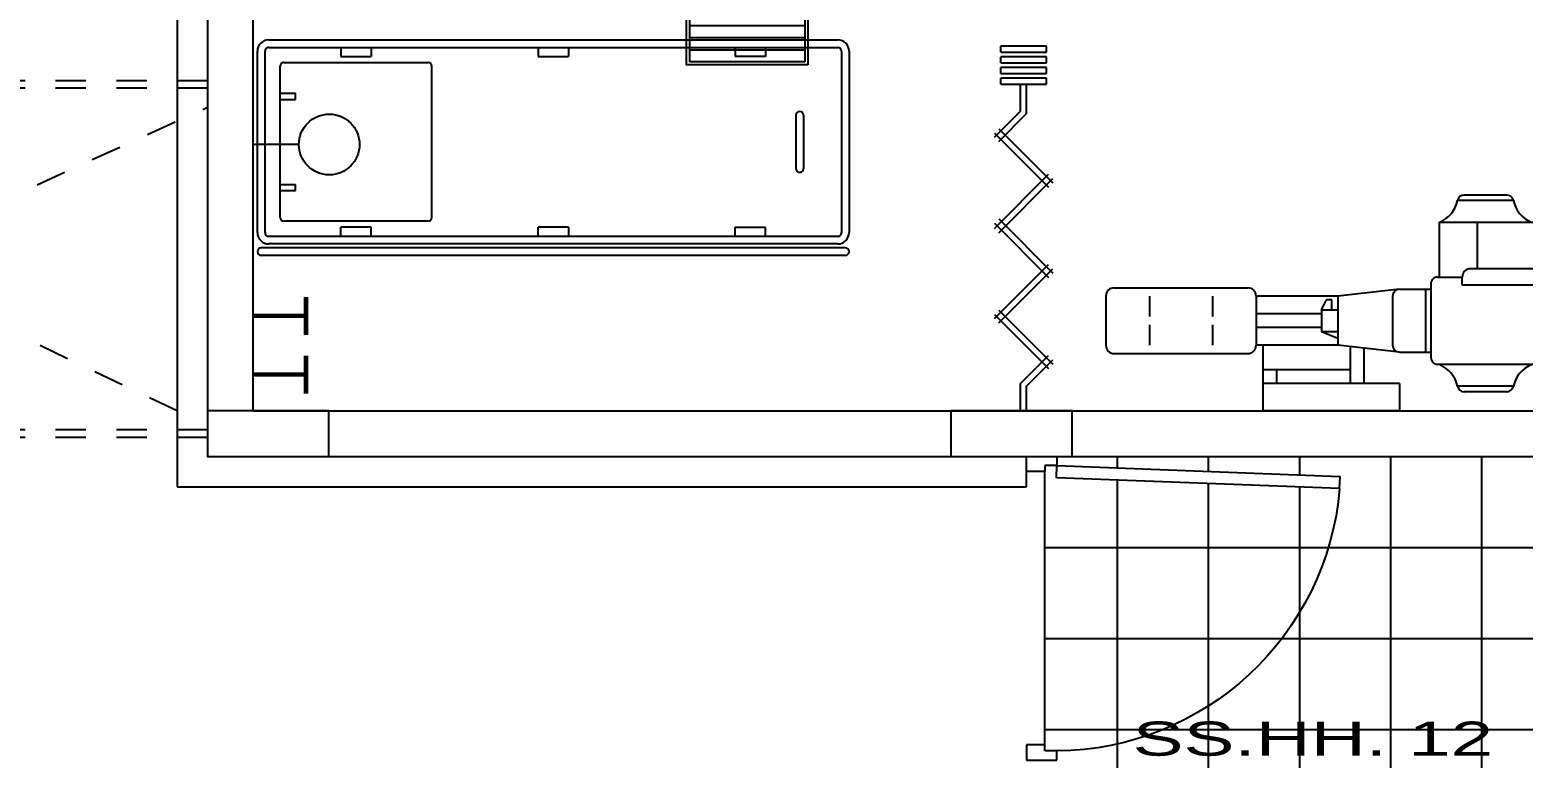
# Model space of a CAD drawing. Header units: millimetres. Extents: x 791 to 2661, y 209 to 602.
# Drawn here: x 1174.796 to 1179.718, y 521.985 to 524.384 of the extents above; entities that cross this region are included whole.
import ezdxf
from ezdxf.enums import TextEntityAlignment as Align

# ---------------------------------------------------------------- set-up
doc = ezdxf.new("R2010")
doc.units = ezdxf.units.MM
doc.header["$LTSCALE"] = 0.1
doc.linetypes.add('DASHED2', pattern=[9.524999999999995, 6.349999999999998, -3.174999999999998])
doc.linetypes.add('HIDDEN', pattern=[9.524999999999999, 6.35, -3.175])
for name, color, linetype in [('06', 1, 'Continuous'), ('1TEXTO-05', 5, 'Continuous'), ('COLUMNAS', 1, 'Continuous'), ('Equipamiento', 1, 'Continuous'), ('Pisos', 253, 'Continuous'), ('Proyecciones', 9, 'HIDDEN'), ('Puertas', 1, 'Continuous'), ('Ventana alta', 1, 'DASHED2')]:
    doc.layers.add(name, color=color, linetype=linetype)
doc.styles.add('ROMANS', font='', dxfattribs={"oblique": 1, "height": 0.075})
doc.styles.get('ROMANS').set_extended_font_data('Arial')
pattern_1 = [(360, (1180.181365747716, 520.5791270465459), (7.347820126896655e-17, 0.3), []), (90, (1180.181365747716, 520.5791270465459), (-0.3, 9.18472965763022e-17), [])]

# ---------------------------------------------------------------- blocks, each defined once
blk = doc.blocks.new('A$C75F00277')
at = {"layer": 'Puertas'}
for p, q in [((0, 0.9500000000000453), (0, 1)), ((0, 1), (0.1000000000000796, 1.000000000000113)), ((0.1000000000000227, 1), (0.1000000000000227, 0.9700000000000272)), ((0.0600000000000591, 0.9500000000000453), (0, 0.9500000000000453)), ((0.0600000000000591, 0.9700000000000272), (0.0600000000000591, 0.9500000000000453)), ((0.1000000000000227, 0.9700000000000272), (0.0600000000000591, 0.9700000000000272)), ((1.031722572803573, 0.10595298118551), (0.0984589150759802, 0.0699703021912228)), ((1.031722572803631, 0.10595298118551), (1.033263657727671, 0.0659826789943736)), ((0, 0.0499999999999545), (0, 0)), ((0.0600000000000591, 0.0499999999999545), (0, 0.0499999999999545)), ((0.0600000000000591, 0.0299999999999727), (0.0600000000000591, 0.0499999999999545)), ((0.0984589150759802, 0.0699703021912228), (0.1000000000000227, 0.0299999999999727)), ((0.1000000000000227, 0.0299999999999727), (1.033263657727671, 0.0659826789943736)), ((0, 0), (0.1000000000000796, 0)), ((0.1000000000000227, 0.0299999999999727), (0.0600000000000591, 0.0299999999999727)), ((0.1000000000000227, 0), (0.1000000000000227, 0.0299999999999727))]:
    blk.add_line(p, q, dxfattribs=at)
blk.add_arc((0.09234506888956565, 0.02737262432393242), 0.9426584574193918, 4.781746285928578, 89.53472006512904, dxfattribs=at)
blk = doc.blocks.new('CC-9')
for p, q in [((-0.2987500000000125, 2.049999999999978), (0.2987500792883111, 2.049999999999978)), ((-0.2987500000000125, 2.024999999999946), (0.2987499999999841, 2.024999999999946)), ((0.3487499999999954, 2.037499999999992), (0.3487499999999954, 0.1124999999999829)), ((0.3737499999999727, 2.037499999999992), (0.3737499999999727, 0.1124999999999829)), ((-0.3362500000000068, 0.1374998386471304), (-0.3362500000000068, 2.01249999999996)), ((-0.3112500000000011, 0.1374999999999602), (-0.3112500000000011, 2.01249999999996)), ((0.3112499999999727, 2.01249999999996), (0.3112500000000011, 0.1374999999999602)), ((0.3362500000000068, 2.01249999999996), (0.3362500000000068, 0.137499763099612)), ((-0.0875000000000057, 1.899999999999948), (0.0875002177622548, 1.899999999999948)), ((-0.0875000000000057, 1.874999999999971), (0.0875002177622548, 1.874999999999971)), ((-0.3112500000000011, 1.774999999999948), (-0.28125, 1.774999999999948)), ((-0.28125, 1.774999999999948), (-0.28125, 1.67499999999998)), ((0.28125, 1.67499999999998), (0.28125, 1.774999999999948)), ((0.3112499999999727, 1.774999999999948), (0.28125, 1.774999999999948)), ((-0.3112500000000011, 1.67499999999998), (-0.28125, 1.67499999999998)), ((0.3112499999999727, 1.67499999999998), (0.28125, 1.67499999999998)), ((-0.3112500000000011, 1.124999999999968), (-0.28125, 1.124999999999968)), ((-0.28125, 1.024999999999945), (-0.28125, 1.124999999999968)), ((0.28125, 1.124999999999968), (0.3112499999999869, 1.124999999999968)), ((0.28125, 1.124999999999968), (0.28125, 1.024999999999945)), ((-0.3112500000000011, 1.024999999999945), (-0.28125, 1.024999999999945)), ((0.3112499999999727, 1.024999999999945), (0.28125, 1.024999999999945)), ((-0.2612500000000182, 0.1874999999999716), (-0.2612500000000182, 0.6624999999999944)), ((0.2487500000000011, 0.6749999999999828), (-0.2487500000000011, 0.6749999999999828)), ((0.2612499999999898, 0.6624999999999944), (0.2612499999999898, 0.1874999999999716)), ((-0.3112500000000011, 0.4749999999999944), (-0.28125, 0.4749999999999944)), ((-0.28125, 0.3749999999999716), (-0.28125, 0.4749999999999944)), ((0.3112499999999727, 0.4749999999999944), (0.28125, 0.4749999999999944)), ((0.28125, 0.4749999999999944), (0.28125, 0.3749999999999716)), ((-0.3112500000000011, 0.3749999999999716), (-0.28125, 0.3749999999999716)), ((0.3112499999999727, 0.3749999999999716), (0.28125, 0.3749999999999716)), ((-0.160000000000025, 0.1749999999999829), (-0.160000000000025, 0.2249999999999943)), ((-0.1399999999999864, 0.2249999999999943), (-0.160000000000025, 0.2249999999999943)), ((-0.1399999999999864, 0.1749999999999829), (-0.1399999999999864, 0.2249999999999943)), ((0.1399999999999864, 0.1749999999999829), (0.1399999999999864, 0.2249999999999943)), ((0.1599999999999966, 0.2249999999999943), (0.1399999999999864, 0.2249999999999943)), ((0.1599999999999966, 0.1749999999999829), (0.1599999999999966, 0.2249999999999943)), ((0.2487500000000011, 0.1749999999999829), (-0.2487500000000011, 0.1749999999999829)), ((0.2987499999999841, 0.1249999999999716), (-0.2987500000000125, 0.1249999999999716)), ((0.2987499999999841, 0.0999999999999943), (-0.2987499999999841, 0.0999999999999943))]:
    blk.add_line(p, q)
for centre, radius, start, end in [((-0.2987500000000125, 2.012499999999973), 0.0375, 90.00000000000031, 180), ((-0.2987500000000125, 2.012499999999973), 0.0125, 90.00000000000031, 180), ((0.2987499999999841, 2.012499999999973), 0.0375, 7.99e-14, 90.00000000000031), ((0.2987499999999841, 2.012499999999973), 0.0125, 7.99e-14, 90.00000000000031), ((0.3612499999999841, 2.037500000000008), 0.0125, 0, 180), ((-0.0875000000000057, 1.887499999999974), 0.0125, 90, 270), ((0.0874999999999773, 1.887499999999974), 0.0125, 270, 90), ((-0.2487500000000011, 0.6625000000000087), 0.0125, 90, 180), ((0.2487500000000011, 0.6625000000000087), 0.0125, 0, 90), ((-0.2487500000000011, 0.1874999999999858), 0.0125, 180, 270.0000000000003), ((0.2487500000000011, 0.1874999999999858), 0.0125, 270.0000000000003, 7.99e-14), ((-0.2987500000000125, 0.1374999999999744), 0.0375, 180, 270.0000000000003), ((-0.2987500000000125, 0.1374999999999744), 0.0125, 180, 270.0000000000003), ((0.2987499999999841, 0.1374999999999744), 0.0375, 270, 7.99e-14), ((0.2987499999999841, 0.1374999999999744), 0.0125, 270, 7.99e-14), ((0.3612499999999841, 0.1124999999999972), 0.0125, 180.0000000000001, 0)]:
    blk.add_arc(centre, radius, start, end)
blk = doc.blocks.new('MA-47')
for p, q in [((-0.09999999999999432, 0.01000000000004775), (-0.09999999999999432, 0.3900000000000432)), ((-0.05999999999997385, 0.01000000000004775), (-0.05999999999997385, 0.3900000000000432)), ((-0.01999999999995339, 0.01000000000004775), (-0.01999999999995339, 0.3900000000000432)), ((0.02000000000006708, 0.01000000000004775), (0.02000000000006708, 0.3900000000000432)), ((0.06000000000008754, 0.01000000000004775), (0.06000000000008754, 0.3900000000000432)), ((0.100000000000108, 0.01000000000004775), (0.100000000000108, 0.3900000000000432))]:
    blk.add_line(p, q)
for points in [[(0.1500000000000341, 0.4000000000000341), (0.1500000000000341, 0), (-0.1500000000000341, 0), (-0.1500000000000341, 0.4000000000000341)], [(0.1399999999999864, 0.3900000000000432), (0.1400000000000432, 0.009999999999990905), (-0.1399999999999864, 0.01000000000004775), (-0.1400000000000432, 0.3900000000000432)]]:
    blk.add_lwpolyline(points, close=True)
blk = doc.blocks.new('A$C43255245')
at = {"layer": 'Equipamiento', "rotation": 90}
blk.add_blockref('MA-47', (0.4000000528151304, 0.1500000108076165), dxfattribs=at)
blk = doc.blocks.new('BRAQUETE')
blk.add_line((0.1500000000000057, 0), (0, 0))
blk.add_circle((0.25, 0), 0.1)
blk = doc.blocks.new('A$C35FD432F')
at = {"layer": 'Equipamiento', "rotation": 90}
blk.add_blockref('BRAQUETE', (0.09999998400561338, 7.326769591031734e-08), dxfattribs=at)
blk = doc.blocks.new('H-7')
for p, q in [((0.3180120501091324, 0.09621320343561024), (0.1397277788616975, -0.08207106781188145)), ((0.3321541857328612, 0.08207106781188145), (0.1538699144854263, -0.09621320343561024)), ((0.2897277788617316, 0.08207106781188145), (0.4680120501091665, -0.09621320343561024)), ((0.3038699144854036, 0.09621320343561024), (0.4821541857328953, -0.08207106781188145)), ((0.6180120501091437, 0.09621320343561024), (0.4397277788617089, -0.08207106781188145)), ((0.6321541857328725, 0.08207106781188145), (0.4538699144854377, -0.09621320343561024)), ((0.5869365205732038, 0.08207106781188145), (0.7652207918206386, -0.09621320343561024)), ((0.6010786561969326, 0.09621320343561024), (0.7793629274443674, -0.08207106781188145)), ((0.9152207918206727, 0.09621320343561024), (0.736936520573181, -0.08207106781188145)), ((0.9293629274444015, 0.08207106781188145), (0.7510786561969098, -0.09621320343561024)), ((0.886936520573272, 0.08207106781188145), (0.979007588385059, -0.009999999999962483)), ((0.9010786561970008, 0.09621320343561024), (0.9872918596325918, 0.01000000000001933)), ((1.076459689566946, 0.07499999999996021), (1.096459689566984, 0.07499999999996021)), ((1.076459689566946, 0.07499999999996021), (1.076459689566946, -0.07500000000001705)), ((1.096459689566984, -0.07500000000001705), (1.096459689566984, 0.07499999999996021)), ((1.111459689566971, 0.07499999999996021), (1.131459689566952, 0.07499999999996021)), ((1.111459689566971, 0.07499999999996021), (1.111459689566971, -0.07500000000001705)), ((1.131459689566952, -0.07500000000001705), (1.131459689566952, 0.07499999999996021)), ((1.146459689566939, 0.07499999999996021), (1.166459689566977, 0.07499999999996021)), ((1.146459689566939, 0.07499999999996021), (1.146459689566939, -0.07500000000001705)), ((1.166459689566977, -0.07500000000001705), (1.166459689566977, 0.07499999999996021)), ((1.181459689566964, 0.07499999999996021), (1.201459689566946, 0.07499999999996021)), ((1.181459689566964, 0.07499999999996021), (1.181459689566964, -0.07500000000001705)), ((1.201459689566946, -0.07500000000001705), (1.201459689566946, 0.07499999999996021)), ((0, 0.01000000000001933), (0.09008311792103996, 0.01000000000001933)), ((0, 0.01000000000001933), (0, -0.01000000000001933)), ((0.09008311792103996, 0.01000000000001933), (0.1821541857328839, -0.08207106781188145)), ((0.9872918596325918, 0.01000000000001933), (1.076459689566946, 0.01000000000001933)), ((0, -0.01000000000001933), (0.08179884667356419, -0.01000000000001933)), ((0.08179884667356419, -0.01000000000001933), (0.1680120501091551, -0.09621320343561024)), ((0.979007588385059, -0.009999999999962483), (1.076459689566946, -0.01000000000001933)), ((1.076459689566946, -0.07500000000001705), (1.096459689566984, -0.07500000000001705)), ((1.111459689566971, -0.07500000000001705), (1.131459689566952, -0.07500000000001705)), ((1.146459689566939, -0.07500000000001705), (1.166459689566977, -0.07500000000001705)), ((1.181459689566964, -0.07500000000001705), (1.201459689566946, -0.07500000000001705))]:
    blk.add_line(p, q)
blk = doc.blocks.new('RX-1')
for p, q in [((0.0809999999999036, 0.9450000000000074), (-0.08100000000007412, 0.9450000000000074)), ((-0.1080000000000609, 0.9180000000000064), (-0.1080000000000609, 0.4769999999999897)), ((0.1079999999999472, 0.9180000000000064), (0.1079999999999472, 0.4769999999999897)), ((-0.01350000000002183, 0.8010000000000019), (-0.08100000000001728, 0.8010000000000019)), ((0.08099999999996044, 0.8010000000000019), (0.01349999999996498, 0.8010000000000019)), ((-0.01350000000002183, 0.5939999999999941), (-0.08100000000001728, 0.5939999999999941)), ((0.08100000000001728, 0.5939999999999941), (0.01349999999996498, 0.5939999999999941)), ((0.08100000000001728, 0.4500000000000313), (-0.08100000000001728, 0.4500000000000028)), ((-0.08100000000001728, 0.180000000000021), (-0.08100000000001728, 0.4500000000000028)), ((-0.02250000000003638, 0.2340000000000231), (-0.02250000000003638, 0.4500000000000028)), ((0.02249999999997954, 0.2340000000000231), (0.02249999999997954, 0.4500000000000028)), ((0.08100000000001728, 0.180000000000021), (0.08100000000001728, 0.4500000000000028)), ((-0.08100000000001728, 0.4274999999999949), (-0.2970000000000255, 0.4274999999999949)), ((-0.2970000000000255, -0.02250000000000796), (-0.2970000000000255, 0.4274999999999949)), ((-0.2069999999999936, -0.02250000000000796), (-0.2070000000000505, 0.4274999999999949)), ((-0.1620000000000346, 0.1394999999999982), (-0.1620000000000346, 0.4274999999999949)), ((-0.1620000000000346, 0.382499999999979), (-0.2070000000000505, 0.382499999999979)), ((-0.03600000000005821, 0.2340000000000231), (-0.05740106425275826, 0.180000000000021)), ((0.03600000000000136, 0.2340000000000231), (-0.03600000000005821, 0.2340000000000231)), ((-0.03600000000005821, 0.2340000000000231), (-0.03600000000005821, 0.180000000000021)), ((0.03600000000000136, 0.2340000000000231), (0.069183103583498, 0.2175791863909495)), ((0.03600000000000136, 0.2340000000000231), (0.03600000000000136, 0.180000000000021)), ((0.03600000000000136, 0.2002384290108381), (0.069183103583498, 0.2002384290108381)), ((0.069183103583498, 0.2002384290108381), (0.069183103583498, 0.2175791863909495)), ((-0.1034999999999968, -0.02250000000000796), (-0.08100000000001728, 0.180000000000021)), ((0.08099999999996044, 0.180000000000021), (-0.08100000000001728, 0.180000000000021)), ((0.1034999999999968, -0.02250000000000796), (0.08099999999996044, 0.180000000000021)), ((-0.08550000000002456, 0.1394999999999982), (-0.2069999999999936, 0.1394999999999982)), ((-0.09050000000002001, 0.09449999999999648), (-0.2069999999999936, 0.09449999999999648)), ((0.08100000000001728, 0), (-0.08100000000001728, 0)), ((-0.2069999999999936, -0.02250000000000796), (-0.2970000000000255, -0.02250000000000796)), ((-0.1034999999999968, -0.02250000000000796), (-0.1034999999999968, -0.126000000000019)), ((0.1034999999999968, -0.02250000000000796), (0.1034999999999968, -0.126000000000019)), ((0.1214999999999691, -0.126000000000019), (-0.1215000000000259, -0.126000000000019)), ((0.1034999999999968, -0.1080000000000041), (-0.1034999999999968, -0.1080000000000041)), ((-0.1440000000000055, -0.535499999999999), (-0.1440000000000055, -0.1484999999999985)), ((0.1440000000000055, -0.1484999999999985), (0.1440000000000055, -0.2295000000000158)), ((0.3240000000000123, -0.1529999999999916), (0.1439999999999486, -0.1529999999999916)), ((0.3240000000000123, -0.7470000000000141), (0.3240000000000123, -0.1529999999999916)), ((-0.2340000000000373, -0.3760277988934888), (-0.2340000000000373, -0.2359722011067191)), ((-0.2160000000000082, -0.398073430183743), (-0.2160000000000082, -0.2139265698155697)), ((0.1169999999999618, -0.535499999999999), (0.1169999999999618, -0.2295000000000158)), ((0.1169999999999618, -0.2295000000000158), (0.1440000000000055, -0.2295000000000158)), ((0.3959999999999582, -0.398073430183743), (0.3959999999999582, -0.2139265698155697)), ((0.4139999999999873, -0.3760277988934888), (0.4139999999999873, -0.2359722011067191)), ((0.1709999999999923, -0.508499999999998), (0.1709999999999923, -0.2565000000000026)), ((0.3240000000000123, -0.2790000000000106), (0.1709999999999923, -0.2790000000000106)), ((0.1169999999999618, -0.535499999999999), (0.1440000000000055, -0.535499999999999)), ((0.1440000000000055, -0.8279999999999887), (0.1440000000000055, -0.535499999999999)), ((0.1214999999999691, -0.5580000000000069), (-0.1215000000000259, -0.5580000000000069)), ((-0.09000000000003183, -0.5580000000000069), (-0.09000000000003183, -0.8279999999999887)), ((0.3240000000000123, -0.6209999999999951), (0.1439999999999486, -0.6209999999999951)), ((0.3240000000000123, -0.7470000000000141), (0.1439999999999486, -0.7470000000000141)), ((-0.09000000000003183, -0.7920000000000016), (0.1440000000000055, -0.7920000000000016)), ((-0.09000000000003183, -0.8279999999999887), (0.1440000000000055, -0.8279999999999887)), ((0.01799999999997226, -0.8279999999999887), (0.01799999999997226, -0.8640000000000185)), ((0.03600000000000136, -0.8279999999999887), (0.03600000000000136, -0.8640000000000185)), ((-0.04500000000001592, -0.8640000000000185), (0.01799999999997226, -0.8640000000000185)), ((-0.04500000000001592, -0.8640000000000185), (-0.04500000000001592, -0.8819999999999908)), ((-0.04500000000001592, -0.8819999999999908), (0.09899999999998954, -0.8819999999999908)), ((0.03600000000000136, -0.8640000000000185), (0.09899999999998954, -0.8640000000000185)), ((0.09899999999998954, -0.8640000000000185), (0.09899999999998954, -0.8819999999999908))]:
    blk.add_line(p, q)
for centre, radius, start, end in [((-0.08100000000013097, 0.9180000000000064), 0.027, 90.00000000000225, 180), ((0.0809999999999036, 0.9180000000000064), 0.027, 0, 90.00000000000001), ((-0.08100000000007412, 0.4769999999999897), 0.027, 180, 270.0000000000011), ((0.08099999999996044, 0.4769999999999897), 0.027, 270.0000000000011, 0), ((-0.08100000000001728, -0.02250000000000796), 0.0225, 90.00000000000001, 180), ((0.08099999999996044, -0.02250000000000796), 0.0225, 0, 90.00000000000001), ((-0.1215000000000259, -0.1484999999999985), 0.0225, 90.00000000000001, 180), ((0.1214999999999691, -0.1484999999999985), 0.0225, 0, 90.00000000000001), ((-0.2362912311189689, -0.1169410984015116), 0.09908539612849498, 281.7650986809252, 338.6590260133557), ((0.4162912311189189, -0.1169410984015116), 0.09908539612849498, 201.3409739866445, 258.2349013190748), ((-0.2115000000000578, -0.2359722011067049), 0.0225, 101.7650986809284, 180), ((0.1439999999999486, -0.2565000000000026), 0.027, 0, 90.00000000000001), ((0.3914999999999509, -0.2359722011067049), 0.0225, 0, 78.23490131907161), ((-0.2115000000000578, -0.3760277988934888), 0.0225, 180, 258.2349013190467), ((0.3914999999999509, -0.3760277988934888), 0.0225, 281.7650986809533, 0), ((-0.2362912311189689, -0.4950589015984832), 0.09908539612849498, 21.34097398664446, 78.234901319056), ((0.4162912311189189, -0.4950589015984832), 0.09908539612849498, 101.7650986809441, 158.6590260133556), ((-0.1215000000000259, -0.535499999999999), 0.0225, 180, 270), ((0.1214999999999691, -0.535499999999999), 0.0225, 270, 0), ((0.1439999999999486, -0.508499999999998), 0.027, 270, 0)]:
    blk.add_arc(centre, radius, start, end)

msp = doc.modelspace()

# ---------------------------------------------------------------- hatches: boundary and pattern name
at = {"layer": 'Pisos'}
h = msp.add_hatch(dxfattribs=at)
h.set_pattern_fill('_USER', color=256, scale=0.3, angle=-1.272221872585407e-14, style=0, double=1, pattern_type=0)
h.set_pattern_definition(pattern_1)
h.paths.add_polyline_path([(1179.11308832052, 522.8731740653595), (1178.179824662792, 522.9091567443536), (1178.181365747716, 522.9491270465448), (1178.141365747716, 522.9491270465451), (1178.141365747716, 522.9291270465451), (1178.141365747716, 522.029127046545), (1178.141365747716, 522.009127046545), (1178.181365747716, 522.009127046545, 0.3876383955888231)])
h = msp.add_hatch(dxfattribs=at)
h.set_pattern_fill('_USER', color=256, scale=0.3, angle=-1.272221872585407e-14, style=0, double=1, pattern_type=0)
h.set_pattern_definition(pattern_1)
h.paths.add_polyline_path([(1180.181365747716, 521.5630288850418), (1179.957027472561, 521.5528211400729, -0.1478848687812469), (1179.852188084538, 521.5754900433285, -0.1124960903505699), (1179.797023137306, 521.6329255964056, -0.09173695067173207), (1179.772450086125, 521.7012788850245, -0.02988969157100416), (1179.76672312152, 521.7473939662398, -0.007822324516414179), (1179.76672312152, 521.8386638038471, -0.02988969156874208), (1179.772450086125, 521.8847788850587, -0.09173695066542377), (1179.797023137304, 521.9531321736736, -0.112496090360836), (1179.85218808454, 522.0105677267561, -0.1478848687841927), (1179.957027472565, 522.0332366300104), (1180.181365747716, 522.0230288850423), (1180.181365747716, 522.3130288850418), (1179.957027472561, 522.3028211400726, -0.1478848687830551), (1179.852188084537, 522.3254900433292, -0.1124960903425093), (1179.797023137309, 522.3829255964017, -0.09173695067177516), (1179.772450086125, 522.45127888502, -0.02988969157368446), (1179.76672312152, 522.4973939662393, -0.007822324516443416), (1179.76672312152, 522.5886638038471, -0.02988969156747913), (1179.772450086125, 522.6347788850569, -0.09173695066939161), (1179.797023137304, 522.7031321736747, -0.1124960903603514), (1179.852188084541, 522.7605677267563, -0.1478848687870607), (1179.957027472568, 522.7832366300102), (1180.181365747716, 522.7730288850421), (1180.181365747716, 522.979127046545), (1178.181365747716, 522.979127046545), (1178.181365747716, 522.9491270465451), (1179.114629405444, 522.9131443675508), (1179.11308832052, 522.8731740653595, -0.3876383955888231), (1178.181365747716, 522.009127046545), (1178.181365747716, 521.979127046545), (1178.231365747716, 521.979127046545), (1178.231365747716, 520.5791270465459), (1178.531365747717, 520.5791270465459), (1178.56166877802, 520.5791270465459), (1178.56166877802, 520.5639755313941), (1178.556147470521, 520.5639755313941), (1178.556147470521, 520.5548846223035, 0.4144955489575409), (1179.102577868929, 520.0008122147653), (1179.102577868929, 520.5508007291551), (1179.116214232565, 520.5508007291551), (1179.116214232565, 520.5639755313944), (1179.101062717414, 520.5639755313944), (1179.101062717414, 520.5791270465459), (1179.131365747717, 520.5791270465459), (1179.231365747717, 520.5791270465459), (1179.26166877802, 520.5791270465459), (1179.26166877802, 520.5639755313941), (1179.246517262868, 520.5639755313941), (1179.246517262868, 520.5508007291551), (1179.260153626505, 520.5508007291551), (1179.260153626504, 520.0008122147653, 0.4144955489565041), (1179.806584024912, 520.5548846223012), (1179.806584024912, 520.5639755313941), (1179.801062717414, 520.5639755313944), (1179.801062717414, 520.5791270465459), (1179.831365747717, 520.5791270465459), (1180.181365747717, 520.5791270465459), (1180.181365747717, 520.8101270465456), (1180.143344744477, 520.8200849283464, 0.1911019032627759), (1180.136024360002, 520.8191911056665, -0.2046729600704958), (1180.077865747717, 520.8136270465452, -0.1684633151226363), (1180.055730526374, 520.8260882492841, -0.08057726769895757), (1180.048365747716, 520.8371270465452, -0.05911473000882395), (1180.039865747716, 520.8591270465454, 0.07932953641984204), (1180.030865747716, 520.8791270465451, 0.08891235498100661), (1180.025729801894, 520.8853511232937, 0.07163501805339165), (1180.016365747716, 520.8901270465451, 0.02576763303622354), (1179.977365747718, 520.9071270465449, -0.07439327865841873), (1179.931823938525, 520.9346205950262, -0.1251224946574105), (1179.913365747716, 520.9611270465457, -0.1137849934315441), (1179.913467017526, 520.9971698174152, -0.1427051894235259), (1179.934843605824, 521.026079577646, -0.06896083589767896), (1179.977365747716, 521.0511270465454, 0.0257676330372207), (1180.016365747716, 521.0681270465454, 0.07163501804987726), (1180.025729801893, 521.0729029697966, 0.08891235498526694), (1180.030865747716, 521.0791270465452, 0.0793295364179812), (1180.039865747716, 521.0991270465445, -0.002854027827489662), (1180.040155423441, 521.1002323571415, -0.0834640099702375), (1180.030865747718, 521.0791270465477, -0.0889123550458837), (1180.025729801891, 521.0729029697948, 0.07163501805188065), (1180.033365747717, 521.0801270465452, 0.09665272535489888), (1180.042105181817, 521.0955889018444, 0.01086032569069277), (1180.042700445108, 521.0975130166189, 2.825103806635516e-06), (1180.042700589062, 521.0975135204453, 304.1075139422437), (1180.04252918489, 521.0969282061285, 0.0178323701789192), (1180.043365747716, 521.1001270465451, -0.07320773210969113), (1180.045976048138, 521.1069318598663, 0.07320773210927776), (1180.043365747716, 521.1001270465451, -0.122363620334641), (1180.033365747726, 521.0801270465574, -0.1440090294730298), (1180.016365747713, 521.0681270465436, -0.02576763303457585), (1179.977365747716, 521.0511270465456, 0.07439327864432747), (1179.931823938531, 521.02363349807, 0.1273108353789888), (1179.913467017526, 520.9971698174152, 0.1137849934333846), (1179.913365747716, 520.9611270465452, 0.125122494689738), (1179.931823938531, 520.9346205950205, 0.07439327864876241), (1179.97736574772, 520.907127046544, -0.02576763303539054), (1180.016365747717, 520.8901270465451, -0.1440090293446256), (1180.033365747718, 520.878127046544, -0.1223636204103249), (1180.043365747716, 520.8581270465454, 0.07320773210820009), (1180.045976048138, 520.8513222332244, 0.3756576264460017), (1180.04970076514, 520.8500060809101, 0.1772529590589142), (1180.083365747716, 520.8801270465453, 0.006353066143437834), (1180.085090478899, 520.9423924633381, -1.299177151783831), (1180.085090478899, 521.0158616297526, -0.001107695442479752), (1180.085229182725, 521.0050015749869, -0.1313858135778044), (1180.103365747716, 521.0210813304914), (1180.103365747716, 521.0246270464997), (1180.109365747716, 521.0246270464997), (1180.109365747716, 521.0446270465), (1180.114865747716, 521.0446270465, -0.1605060174321679), (1180.117365747717, 521.0486270464996), (1180.115365747717, 521.1076270464998), (1180.133365747716, 521.1076270464998), (1180.131365747716, 521.0486270464996, -0.1605060174287138), (1180.133865747716, 521.0446270465002), (1180.139365747717, 521.0446270465002), (1180.139365747717, 521.0246270464997), (1180.145365747716, 521.0246270464997), (1180.145365747716, 521.0210813304909, -0.2839613131089445), (1180.171282290017, 520.9791270465455, -0.2774933875816276), (1180.146365747716, 520.9376883937994), (1180.146365747716, 520.9286270465452), (1180.139865747716, 520.9286270465452), (1180.139865747716, 520.9056270465458), (1180.146865747716, 520.905627046546), (1180.146865747716, 520.8906270465452), (1180.144365747716, 520.8906270465452), (1180.144365747716, 520.8756270465456), (1180.144865747716, 520.8756270465456), (1180.144865747716, 520.8687569556978), (1180.152342697649, 520.8687569556976, 0.0328980279288679), (1180.151049727694, 520.8661270465457), (1180.166365747716, 520.8661270465457), (1180.166365747716, 520.8626270465452), (1180.181365747716, 520.8626270465454)])

# ---------------------------------------------------------------- linework, layer by layer
at = {"layer": '06'}
for p, q in [((1175.381365747716, 530.9491270465444), (1175.381365747716, 522.979127046545)), ((1175.531365747695, 530.7991270465448), (1175.531365747716, 523.1291270465451)), ((1175.531365747716, 523.1291270465451), (1180.481365747717, 523.1291270465451)), ((1175.381365747716, 522.979127046545), (1180.181365747717, 522.979127046545))]:
    msp.add_line(p, q, dxfattribs=at)
at = {"layer": 'COLUMNAS', "ltscale": 0.15}
for points in [[(1175.781365747715, 522.979127046545), (1175.781365747715, 523.1291270465451), (1175.381365747715, 523.1291270465451), (1175.381365747715, 522.979127046545)], [(1178.231365747715, 522.979127046545), (1178.231365747715, 523.1291270465451), (1177.831365747715, 523.1291270465451), (1177.831365747715, 522.979127046545)]]:
    msp.add_lwpolyline(points, close=True, dxfattribs=at)
at = {"layer": 'Equipamiento', "const_width": 0.015}
for points in [[(1175.706365747713, 523.3795352157288), (1175.706365747713, 523.5045352157288)], [(1175.531365747713, 523.4420352157288), (1175.706365747713, 523.4420352157288)], [(1175.706365747712, 523.1863669619777), (1175.706365747712, 523.3113669619777)], [(1175.531365747713, 523.2488669619777), (1175.706365747712, 523.2488669619777)]]:
    msp.add_lwpolyline(points, dxfattribs=at)
at = {"layer": 'Pisos'}
for p, q in [((1175.281365747712, 531.2291270465932), (1175.281365747712, 522.8791270465451)), ((1178.081365747712, 522.8791270465451), (1178.081365747712, 522.979127046545)), ((1178.141365747716, 522.029127046545), (1178.141365747716, 522.9291270465451)), ((1175.281365747712, 522.8791270465451), (1178.081365747712, 522.8791270465451))]:
    msp.add_line(p, q, dxfattribs=at)
at = {"layer": 'Proyecciones', "ltscale": 0.15}
for p, q in [((1175.281365747716, 523.1291270465451), (1173.181365747718, 524.1291270465451)), ((1173.181365747715, 523.1291270465451), (1175.381365747716, 524.1291270465451))]:
    msp.add_line(p, q, dxfattribs=at)
at = {"layer": 'Ventana alta', "linetype": 'DASHED2', "ltscale": 0.15}
for p, q in [((1175.381365747715, 524.2166270465291), (1173.181365747714, 524.2166270465441)), ((1175.381365747715, 524.1916270465274), (1173.181365747714, 524.1916270465449)), ((1175.381365747715, 523.0666270465292), (1173.181365747714, 523.0666270465442)), ((1175.381365747715, 523.0416270465275), (1173.181365747714, 523.041627046545))]:
    msp.add_line(p, q, dxfattribs=at)

# ---------------------------------------------------------------- block references
at = {"layer": 'Equipamiento'}
for name, p, rotation in [('A$C43255245', (1177.361025348667, 524.5688877385574), 180), ('CC-9', (1175.446372593588, 524.0152289283321), 270), ('A$C35FD432F', (1175.533080239343, 524.1066488178678), 269.9999999999218), ('RX-1', (1179.287788312637, 523.4261270465452), 89.99999999999999)]:
    msp.add_blockref(name, p, dxfattribs=dict(at, rotation=rotation))
at = {"layer": 'Equipamiento', "lineweight": -2, "rotation": 90.00000000002603}
msp.add_blockref('H-7', (1178.071622767817, 523.1291270465451), dxfattribs=at)
at = {"layer": 'Puertas', "xscale": -1, "rotation": 180}
msp.add_blockref('A$C75F00277', (1178.081365747716, 522.979127046545), dxfattribs=at)

# ---------------------------------------------------------------- texts
at = {"layer": '1TEXTO-05', "style": 'ROMANS', "width": 1.6}
msp.add_text('SS.HH. 12', height=0.1125, dxfattribs=at).set_placement((1179.024973610565, 521.9933364966516), align=Align.CENTER)

doc.saveas('drawing.dxf')
